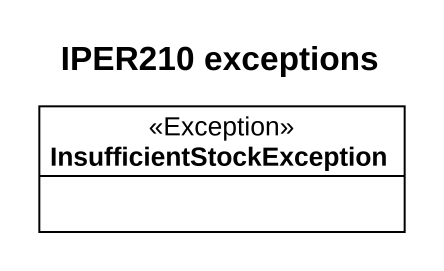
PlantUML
@startuml
title IPER210 exceptions
hide circle
hide empty members
class InsufficientStockException <<Exception>>
@enduml
